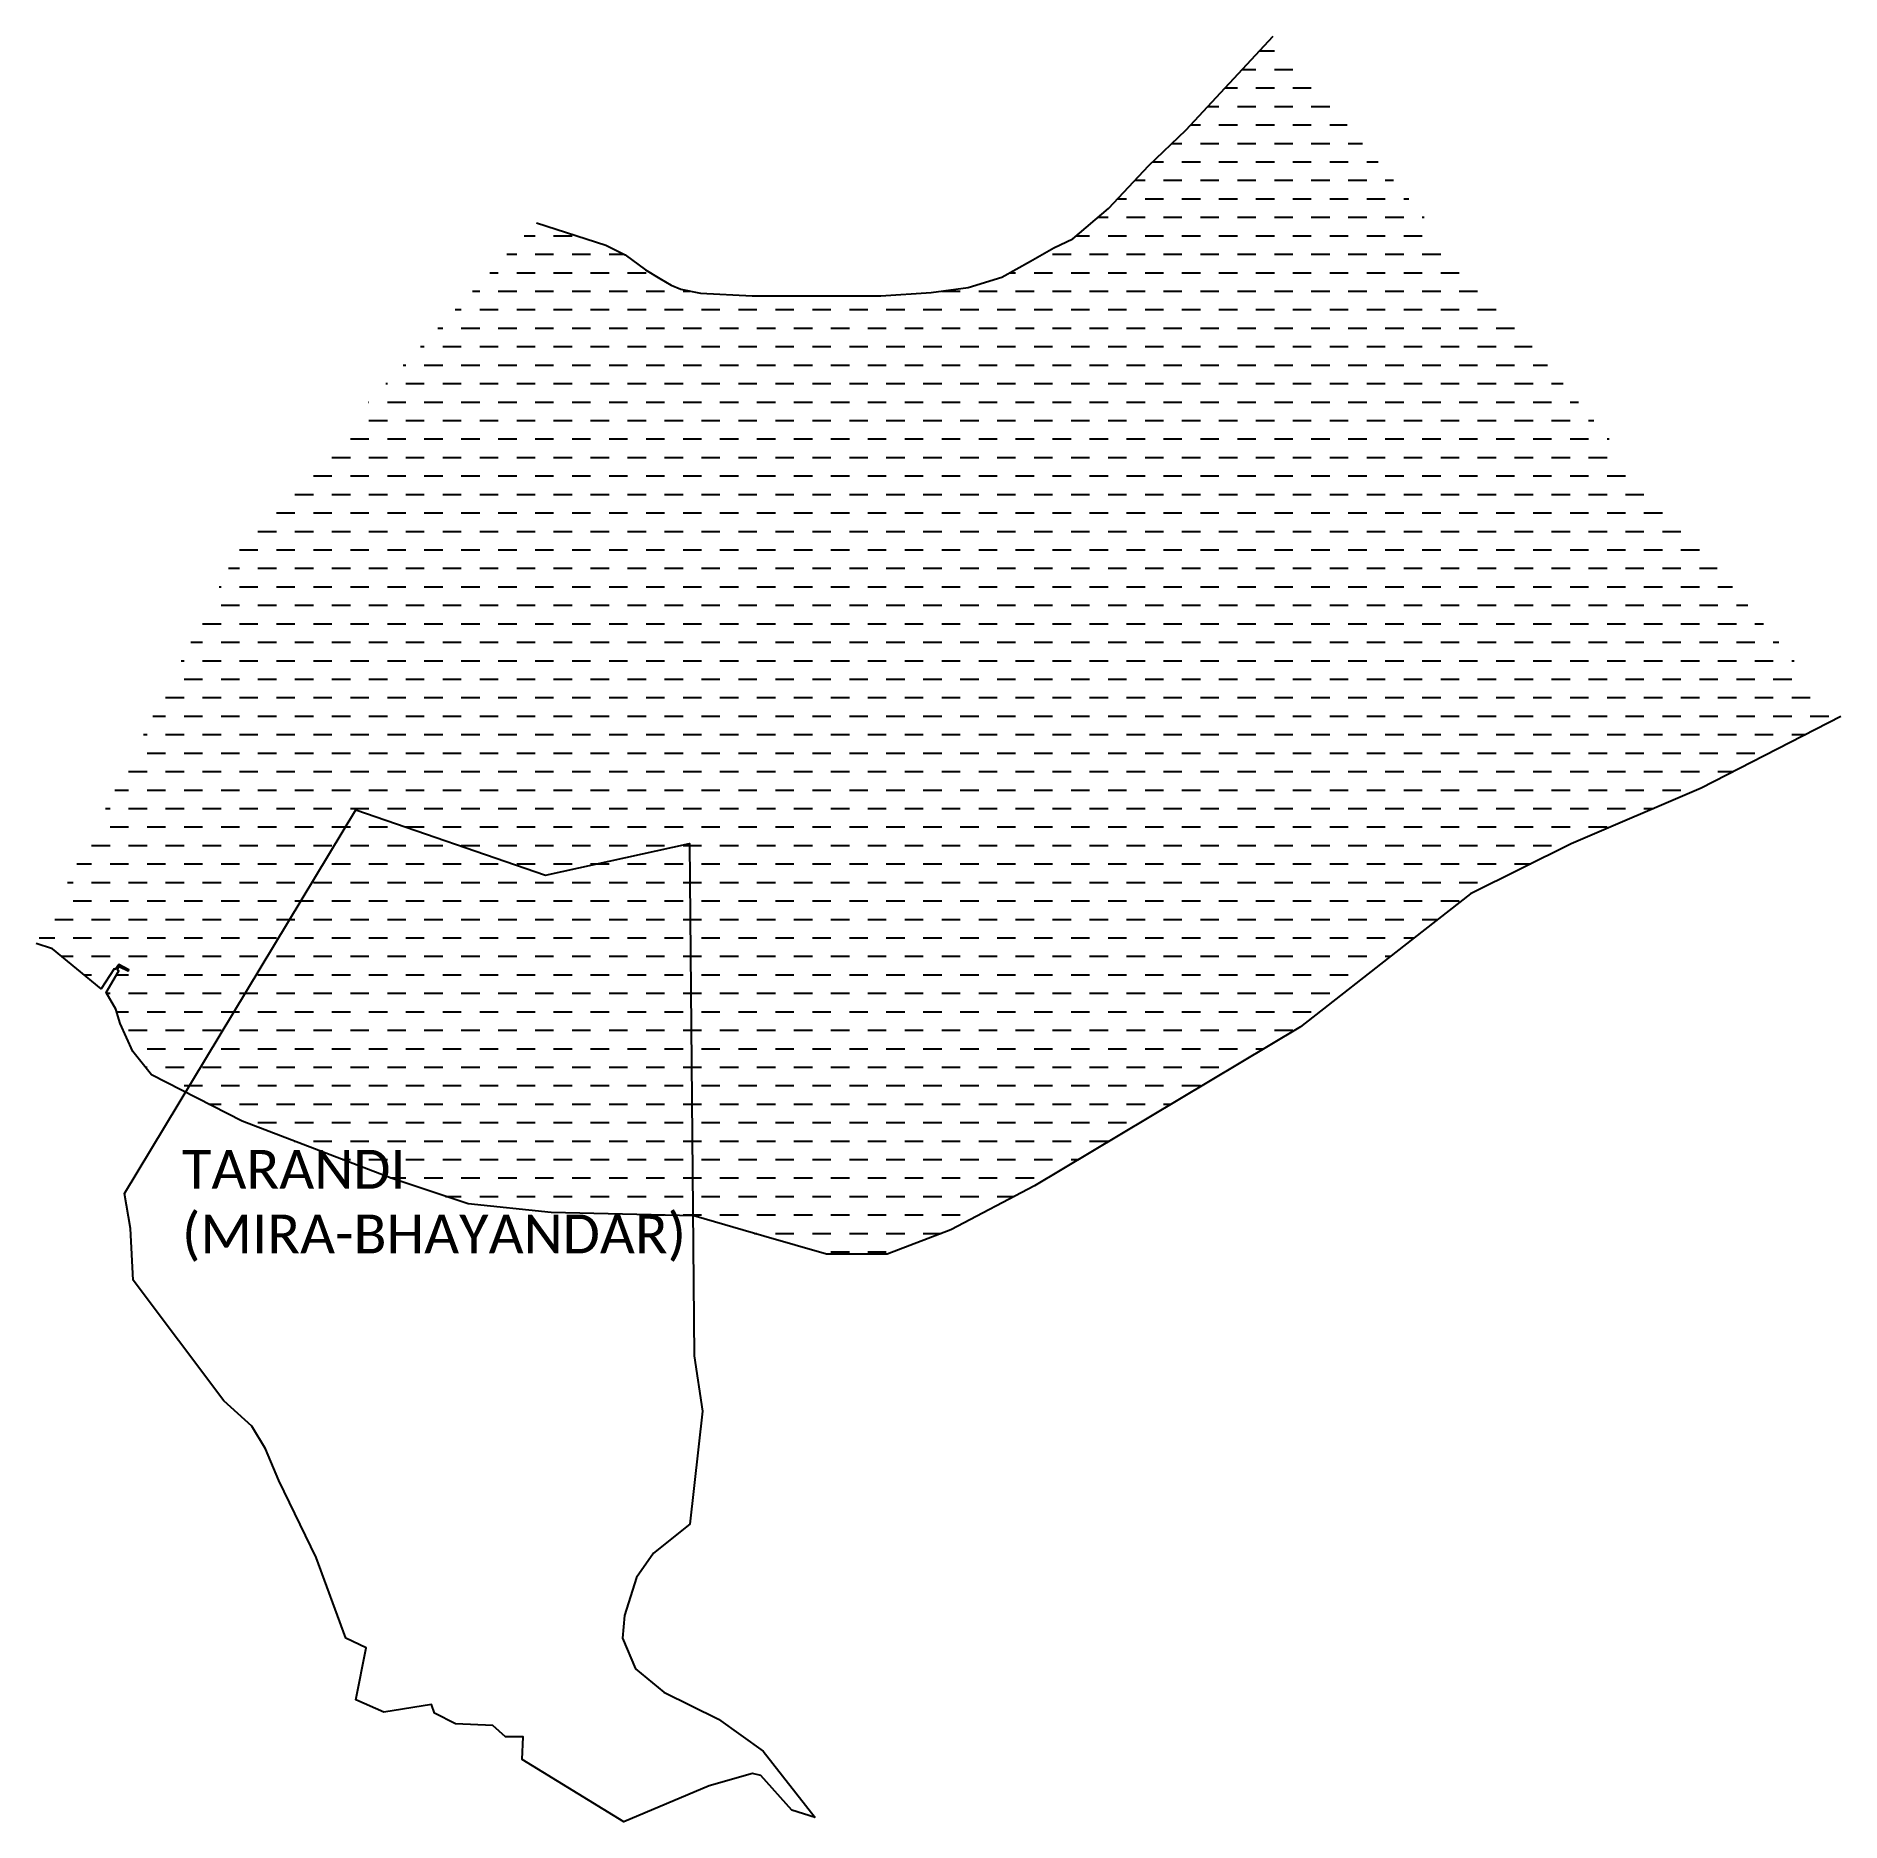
# Model space of a CAD drawing. Header units: metres. Extents: x 268033 to 272684, y 2134369 to 2138972.
import ezdxf

# ---------------------------------------------------------------- set-up
doc = ezdxf.new("R2010")
doc.units = ezdxf.units.M
for name, color, linetype in [('CREEK', 132, 'Continuous'), ('village', 3, 'Continuous'), ('VILLAGE NAME', 250, 'Continuous')]:
    doc.layers.add(name, color=color, linetype=linetype)

msp = doc.modelspace()

# ---------------------------------------------------------------- hatches: boundary and pattern name
at = {"layer": 'CREEK'}
h = msp.add_hatch(dxfattribs=at)
h.set_pattern_fill('DASH', color=256, scale=15)
h.paths.add_polyline_path([(268948, 2136028.4), (269146.3, 2135962), (269360.3, 2135940), (269728.6, 2135931.3), (269909, 2135879.1), (270070.6, 2135832.3), (270226.3, 2135832.3), (270390.7, 2135895.5), (270606.1, 2136008.9), (270900.8, 2136185), (271291.6, 2136418.6), (271557.6, 2136626.8), (271729.9, 2136761.6), (271989.1, 2136890.1), (272324.4, 2137034.1), (272684.5, 2137218.2), (271221.2, 2138972.5), (270996.5, 2138729.8), (270901.2, 2138639.3), (270796.6, 2138528.1), (270705.3, 2138450), (270656.3, 2138426.9), (270596.1, 2138392.7), (270522, 2138350.7), (270435, 2138324.8), (270340, 2138311.9), (270210.2, 2138303.1), (270088.1, 2138303.1), (269878.4, 2138303.1), (269745.8, 2138309.4), (269695.1, 2138319.7), (269669.8, 2138330.2), (269640.6, 2138347.5), (269603.9, 2138370.1), (269551.5, 2138409), (269501.9, 2138433.1), (269322.4, 2138491), (268578.6, 2137696.3), (268033.2, 2136633.2), (268075.3, 2136619.5), (268200.7, 2136516.8), (268234.1, 2136568.5), (268237.9, 2136566.8), (268246.4, 2136579.4), (268272.1, 2136565.8), (268270.8, 2136562.8), (268247.6, 2136574.5), (268242.9, 2136565.4), (268246.6, 2136563.3), (268213.9, 2136507.3), (268238.7, 2136464.1), (268249.6, 2136427), (268282.3, 2136354.8), (268330.5, 2136294.9), (268564.3, 2136175.7)])

# ---------------------------------------------------------------- linework, layer by layer
at = {"layer": 'CREEK', "flags": 128}
for points in [[(269322.4, 2138491), (269501.9, 2138433.1), (269551.5, 2138409), (269603.9, 2138370.1), (269640.6, 2138347.5), (269669.8, 2138330.2), (269695.1, 2138319.7), (269745.8, 2138309.4), (269878.4, 2138303.1), (270088.1, 2138303.1), (270210.2, 2138303.1), (270340, 2138311.9), (270435, 2138324.8), (270522, 2138350.7), (270596.1, 2138392.7), (270656.3, 2138426.9), (270705.3, 2138450), (270796.6, 2138528.1), (270901.2, 2138639.3), (270996.5, 2138729.8), (271221.2, 2138972.5)], [(272684.5, 2137218.2), (272324.4, 2137034.1), (271989.1, 2136890.1), (271729.9, 2136761.6), (271557.6, 2136626.8), (271291.6, 2136418.6), (270900.8, 2136185), (270606.1, 2136008.9), (270390.7, 2135895.5), (270226.3, 2135832.3), (270070.6, 2135832.3), (269909, 2135879.1), (269728.6, 2135931.3), (269728.6, 2135931.3), (269360.3, 2135940), (269146.3, 2135962), (268948, 2136028.4), (268564.3, 2136175.7), (268330.5, 2136294.9), (268282.3, 2136354.8), (268249.6, 2136427), (268238.7, 2136464.1), (268213.9, 2136507.3), (268246.6, 2136563.3), (268242.9, 2136565.4), (268247.6, 2136574.5), (268270.8, 2136562.8), (268272.1, 2136565.8), (268246.4, 2136579.4), (268237.9, 2136566.8), (268234.1, 2136568.5), (268200.7, 2136516.8), (268075.3, 2136619.5), (268033.2, 2136633.2)]]:
    msp.add_lwpolyline(points, dxfattribs=at)
at = {"layer": 'village', "color": 3, "true_color": 0x00ff00}
msp.add_polyline3d([(270041.2, 2134380.7, 0), (269980.8, 2134399, 0), (269900.7, 2134488.9, 0), (269879.5, 2134494.2, 0), (269767.5, 2134461.8, 0), (269547.5, 2134369.1, 0), (269286, 2134530.3, 0), (269288.3, 2134588.7, 0), (269242.8, 2134588.2, 0), (269209.9, 2134617.7, 0), (269113.7, 2134621.7, 0), (269060.2, 2134649.3, 0), (269052.6, 2134671.3, 0), (268929.4, 2134652.3, 0), (268857.6, 2134683.7, 0), (268883.6, 2134817.7, 0), (268831.3, 2134842.8, 0), (268754.9, 2135050.3, 0), (268658.4, 2135249.5, 0), (268624.2, 2135330.9, 0), (268588.8, 2135389, 0), (268517.2, 2135454.8, 0), (268283.1, 2135765.7, 0), (268276.7, 2135898.4, 0), (268260.8, 2135989.3, 0), (268857.3, 2136978.2, 0), (269346.2, 2136809.5, 0), (269716.8, 2136890.9, 0), (269728.8, 2135570.4, 0), (269751, 2135427.5, 0), (269717.9, 2135136.5, 0), (269624.7, 2135061.5, 0), (269580.2, 2134999.2, 0), (269549.8, 2134901.5, 0), (269544.7, 2134842.3, 0), (269577.7, 2134763.7, 0), (269651.1, 2134703.2, 0), (269792.1, 2134634, 0), (269906.7, 2134551.3, 0)], close=True, dxfattribs=at)
msp.add_polyline3d([(270041.2, 2134380.7, 0), (269980.8, 2134399, 0), (269900.7, 2134488.9, 0), (269879.5, 2134494.2, 0), (269767.5, 2134461.8, 0), (269547.5, 2134369.1, 0), (269286, 2134530.3, 0), (269288.3, 2134588.7, 0), (269242.8, 2134588.2, 0), (269209.9, 2134617.7, 0), (269113.7, 2134621.7, 0), (269060.2, 2134649.3, 0), (269052.6, 2134671.3, 0), (268929.4, 2134652.3, 0), (268857.6, 2134683.7, 0), (268883.6, 2134817.7, 0), (268831.3, 2134842.8, 0), (268754.9, 2135050.3, 0), (268658.4, 2135249.5, 0), (268624.2, 2135330.9, 0), (268588.8, 2135389, 0), (268517.2, 2135454.8, 0), (268283.1, 2135765.7, 0), (268276.7, 2135898.4, 0), (268260.8, 2135989.3, 0), (268857.3, 2136978.2, 0), (269346.2, 2136809.5, 0), (269716.8, 2136890.9, 0), (269728.8, 2135570.4, 0), (269751, 2135427.5, 0), (269717.9, 2135136.5, 0), (269624.7, 2135061.5, 0), (269580.2, 2134999.2, 0), (269549.8, 2134901.5, 0), (269544.7, 2134842.3, 0), (269577.7, 2134763.7, 0), (269651.1, 2134703.2, 0), (269792.1, 2134634, 0), (269906.7, 2134551.3, 0)], close=True, dxfattribs=at)

# ---------------------------------------------------------------- texts
at = {"layer": 'VILLAGE NAME', "insert": (268409.1, 2136101.3), "char_height": 100, "attachment_point": 1}
msp.add_mtext_dynamic_manual_height_columns('{\\fCalibri|b0|i0|c0|p34;TARANDI (MIRA-BHAYANDAR)}', width=1449.11, gutter_width=643.2, heights=[0], dxfattribs=at)

doc.saveas('drawing.dxf')
